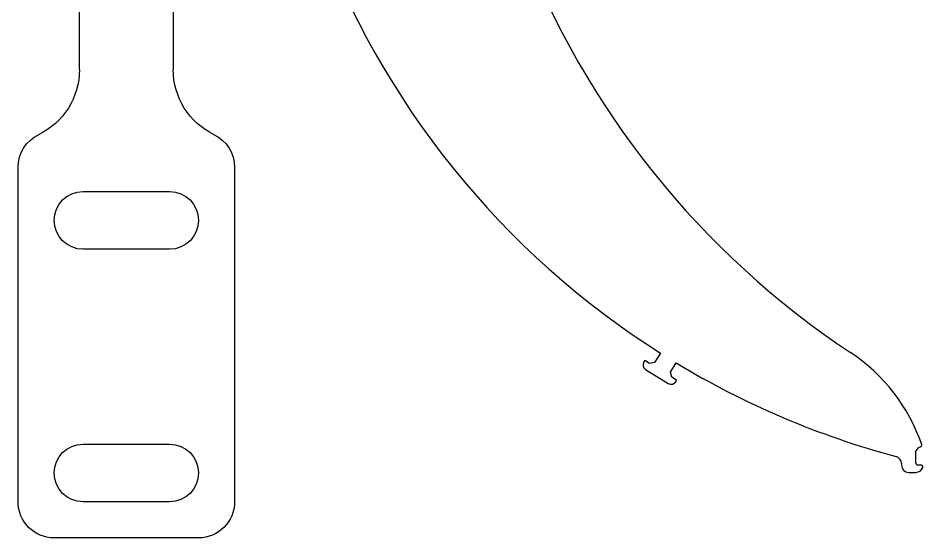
# Model space of a CAD drawing. Extents: x 18 to 170, y 21 to 263.
# Drawn here: x 44.8 to 170.2, y 21 to 93.1 of the extents above; entities that cross this region are included whole.
import ezdxf

# ---------------------------------------------------------------- set-up
doc = ezdxf.new("R2010")
doc.units = 0
doc.layers.get('0').update_dxf_attribs({"linetype": 'CONTINUOUS'})

msp = doc.modelspace()

# ---------------------------------------------------------------- linework, layer by layer
at = {"color": 7}
for points in [[(53.277548, 85.93501), (53.277548, 175.048149)], [(66.277532, 175.048149), (66.277532, 85.93501)], [(44.777544, 26.048151), (44.777544, 72.416504)], [(74.777537, 72.416504), (74.777537, 26.048151)], [(53.777531, 69.04815), (65.777549, 69.04815)], [(65.777549, 61.04815), (53.777531, 61.04815)], [(133.806046, 46.643776), (133.003245, 45.376548)], [(131.630015, 45.637943), (131.498523, 45.425319)], [(132.305732, 45.220058), (131.630015, 45.637943)], [(133.003245, 45.376548), (132.305732, 45.220058)], [(135.209952, 44.011886), (135.998916, 45.287632)], [(131.741913, 44.392962), (134.888761, 42.446849)], [(135.372213, 43.323646), (135.209952, 44.011886)], [(136.05261, 42.902866), (135.372213, 43.323646)], [(135.921118, 42.690242), (136.05261, 42.902866)], [(53.777531, 34.048151), (65.777549, 34.048151)], [(169.210313, 31.383522), (169.210313, 33.133516)], [(167.210314, 31.363255), (167.210314, 31.133517)], [(168.210315, 30.133524), (169.210313, 30.133524)], [(169.91742, 31.133517), (169.460315, 31.133517)], [(65.777549, 26.048151), (53.777531, 26.048151)], [(69.777546, 21.048151), (49.777534, 21.048151)]]:
    msp.add_lwpolyline(points, dxfattribs=at)
for points in [[(86.108662, 105.863024), (95.037858, 81.401004), (111.808088, 60.579728), (133.806046, 46.643776)], [(114.461266, 103.816628), (123.350468, 80.475084), (139.333784, 60.507722), (160.162671, 46.723563)], [(53.277548, 85.93501), (53.277544, 82.091533), (51.074735, 78.588172), (47.610861, 76.922673)], [(71.944193, 76.922673), (68.480328, 78.588179), (66.277531, 82.091539), (66.277532, 85.93501)], [(44.777544, 72.416504), (44.777541, 74.338237), (45.878934, 76.089916), (47.610861, 76.922673)], [(71.944193, 76.922673), (73.67613, 76.089923), (74.777535, 74.338243), (74.777536, 72.416504)], [(49.778559, 65.04815), (49.778559, 67.256888), (51.568794, 69.047582), (53.777531, 69.04815)], [(65.777549, 69.04815), (67.986287, 69.047582), (69.776521, 67.256888), (69.776521, 65.04815)], [(53.777531, 61.04815), (51.568794, 61.048718), (49.778559, 62.839413), (49.778559, 65.04815)], [(69.776521, 65.04815), (69.776521, 62.839413), (67.986287, 61.048718), (65.777549, 61.04815)], [(170.014239, 33.984029), (168.22546, 39.200934), (164.761818, 43.679936), (160.162671, 46.723563)], [(131.498523, 45.425319), (131.280656, 45.073031), (131.389625, 44.61083), (131.741913, 44.392962)], [(135.998916, 45.287632), (145.496023, 39.557646), (155.753569, 35.195269), (166.4687, 32.329301)], [(134.888761, 42.446849), (135.24105, 42.228983), (135.703251, 42.337953), (135.921118, 42.690242)], [(49.777531, 30.048151), (49.777531, 32.25729), (51.568392, 34.048151), (53.777531, 34.048151)], [(65.777549, 34.048151), (67.986688, 34.048151), (69.777549, 32.25729), (69.777549, 30.048151)], [(169.998864, 33.786278), (170.031038, 33.847255), (170.036601, 33.918812), (170.014239, 33.984029)], [(169.844307, 33.661963), (169.566749, 33.585308), (169.335705, 33.392728), (169.210313, 33.133516)], [(169.844307, 33.661963), (169.910764, 33.680316), (169.966691, 33.7253), (169.998864, 33.786278)], [(167.210314, 31.363255), (167.210316, 31.816029), (166.906099, 32.212311), (166.4687, 32.329301)], [(169.210313, 31.383522), (169.210311, 31.317216), (169.23665, 31.253626), (169.283535, 31.206741)], [(167.210314, 31.133517), (167.210318, 30.581235), (167.658033, 30.133524), (168.210315, 30.133524)], [(169.210313, 30.133524), (169.634091, 30.13352), (170.011855, 30.40063), (170.153124, 30.800168)], [(169.283535, 31.206741), (169.33042, 31.159856), (169.394009, 31.133516), (169.460315, 31.133517)], [(170.121553, 31.027851), (170.074695, 31.094121), (169.998582, 31.133519), (169.91742, 31.133517)], [(170.153124, 30.800168), (170.180183, 30.876688), (170.168412, 30.961581), (170.121553, 31.027851)], [(53.777531, 26.048151), (51.568392, 26.048151), (49.777531, 27.839012), (49.777531, 30.048151)], [(69.777549, 30.048151), (69.777549, 27.839012), (67.986688, 26.048151), (65.777549, 26.048151)], [(49.777534, 21.048151), (47.016114, 21.048156), (44.777543, 23.286731), (44.777544, 26.048151)], [(74.777536, 26.048151), (74.777537, 23.286731), (72.538967, 21.048156), (69.777546, 21.048151)]]:
    msp.add_open_spline(points, degree=3, dxfattribs=at)

doc.saveas('drawing.dxf')
